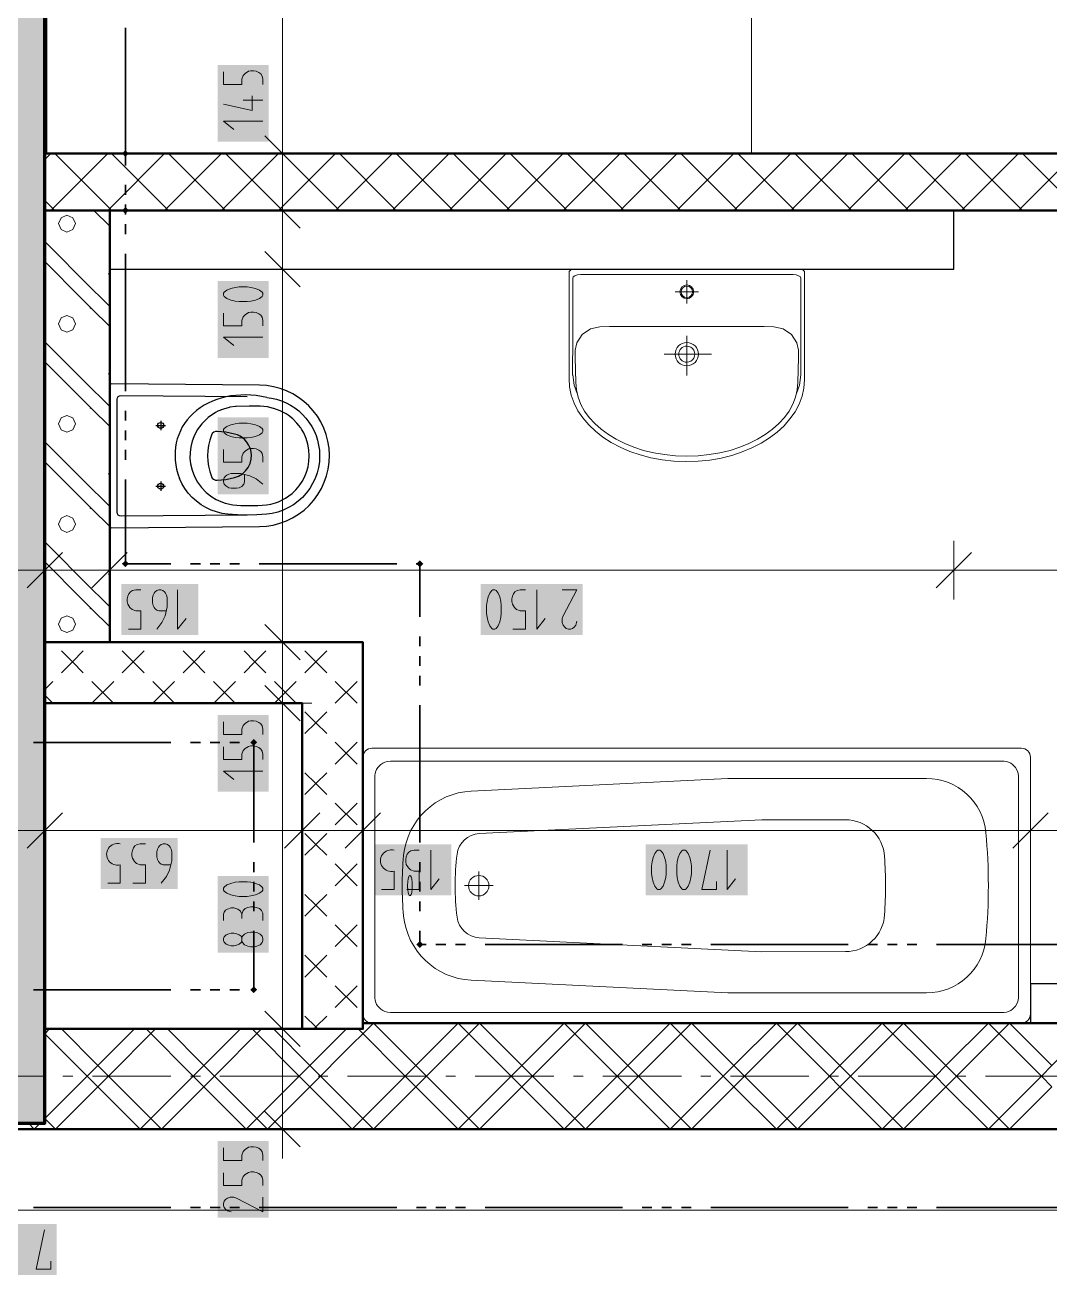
# Model space of a CAD drawing. Header units: millimetres. Extents: x 0 to 594, y 0 to 420.
# Drawn here: x 351.37 to 378.13, y 239.89 to 272.53 of the extents above; entities that cross this region are included whole.
import ezdxf

# ---------------------------------------------------------------- set-up
doc = ezdxf.new("R2010")
doc.units = ezdxf.units.MM
doc.header["$LTSCALE"] = 8
for name, color, linetype in [('PDF_Instalacni prizdivka do 1m', 7, 'Continuous'), ('PDF_Instalacni prizdivky', 7, 'Continuous'), ('PDF_Koty delkove', 7, 'Continuous'), ('PDF_Kuchyne', 7, 'Continuous'), ('PDF_Osy hlavni', 7, 'Continuous'), ('PDF_Pozarni useky', 7, 'Continuous'), ('PDF_Pricky CP', 7, 'Continuous'), ('PDF_Pricky zdene', 7, 'Continuous'), ('PDF_Sanita', 7, 'Continuous'), ('PDF_Steny akusticke', 7, 'Continuous'), ('PDF_Steny obvodove nosne', 7, 'Continuous')]:
    doc.layers.add(name, color=color, linetype=linetype)

msp = doc.modelspace()

# ---------------------------------------------------------------- linework, layer by layer
at = {"layer": 'PDF_Instalacni prizdivka do 1m', "lineweight": 25}
for points in [[(375.616, 267.685), (353.579, 267.684), (353.579, 266.147), (375.616, 266.147)], [(377.615, 246.467), (386.942, 246.467), (386.942, 247.492), (377.615, 247.492)]]:
    msp.add_lwpolyline(points, close=True, dxfattribs=at)
at = {"layer": 'PDF_Instalacni prizdivky', "lineweight": 50}
msp.add_lwpolyline([(351.887, 267.684), (351.887, 256.41), (353.579, 256.41), (353.579, 267.684), (351.939, 267.684)], close=True, dxfattribs=at)
at = {"layer": 'PDF_Instalacni prizdivky', "lineweight": 9}
for points in [[(353.579, 267.269), (353.163, 267.684)], [(352.464, 267.558), (352.309, 267.494), (352.244, 267.339), (352.309, 267.183), (352.464, 267.119), (352.619, 267.183), (352.683, 267.339)], [(352.683, 267.339), (352.619, 267.494), (352.464, 267.558)], [(353.579, 265.178), (353.379, 265.378), (353.117, 265.64), (351.887, 266.87)], [(352.856, 265.378), (351.887, 266.347)], [(353.579, 266.098), (353.551, 266.032), (353.579, 265.966)], [(353.117, 265.117), (352.856, 265.378)], [(353.579, 264.656), (353.117, 265.117)], [(353.579, 262.565), (353.379, 262.765), (353.117, 263.026), (351.887, 264.256)], [(352.856, 262.765), (351.887, 263.733)], [(353.579, 263.484), (353.551, 263.418), (353.579, 263.352)], [(353.117, 262.503), (352.856, 262.765)], [(353.579, 262.042), (353.117, 262.503)], [(353.579, 259.951), (353.379, 260.151), (353.117, 260.412), (351.887, 261.642)], [(352.856, 260.151), (351.887, 261.119)], [(353.579, 260.87), (353.551, 260.804), (353.579, 260.738)], [(353.117, 259.889), (352.856, 260.151)], [(353.579, 259.428), (353.117, 259.889)], [(353.579, 257.337), (353.379, 257.537), (353.117, 257.798), (351.887, 259.028)], [(352.856, 257.537), (351.887, 258.506)], [(353.579, 258.257), (353.551, 258.191), (353.579, 258.124)], [(353.117, 257.276), (352.856, 257.537)], [(353.579, 256.814), (353.117, 257.276)], [(351.892, 256.41), (351.887, 256.415)]]:
    msp.add_lwpolyline(points, dxfattribs=at)
for points in [[(352.464, 264.944), (352.309, 264.88), (352.244, 264.725), (352.309, 264.57), (352.464, 264.505), (352.619, 264.57), (352.683, 264.725), (352.619, 264.88)], [(352.464, 262.331), (352.309, 262.266), (352.244, 262.111), (352.309, 261.956), (352.464, 261.892), (352.619, 261.956), (352.683, 262.111), (352.619, 262.266)], [(352.464, 259.717), (352.309, 259.653), (352.244, 259.497), (352.309, 259.342), (352.464, 259.278), (352.619, 259.342), (352.683, 259.497), (352.619, 259.653)], [(352.464, 257.103), (352.309, 257.039), (352.244, 256.884), (352.309, 256.728), (352.464, 256.664), (352.619, 256.728), (352.683, 256.884), (352.619, 257.039)]]:
    msp.add_lwpolyline(points, close=True, dxfattribs=at)
at = {"layer": 'PDF_Instalacni prizdivky', "lineweight": 9, "transparency": 33554559}
for points in [[(353.078, 265.112), (353.055, 265.135), (353.101, 265.135), (353.078, 265.158)], [(353.078, 262.498), (353.055, 262.521), (353.101, 262.521), (353.078, 262.545)], [(353.078, 259.885), (353.055, 259.908), (353.101, 259.908), (353.078, 259.931)], [(353.078, 257.271), (353.055, 257.294), (353.101, 257.294), (353.078, 257.317)]]:
    msp.add_solid(points, dxfattribs=at)
at = {"layer": 'PDF_Koty delkove', "lineweight": 18}
for points in [[(358.088, 243.7), (358.088, 246.313), (358.088, 254.821), (358.088, 256.41), (358.088, 266.147), (358.088, 267.685), (358.088, 269.171), (358.088, 330.055), (358.088, 333.95)], [(356.551, 271.303), (356.551, 270.974), (357.029, 270.974), (357.029, 271.111), (357.063, 271.206), (357.115, 271.261), (357.2, 271.316), (357.267, 271.33), (357.336, 271.33), (357.405, 271.316), (357.472, 271.289), (357.524, 271.248), (357.558, 271.193), (357.576, 271.111)], [(357.576, 271.111), (357.576, 270.974)], [(357.302, 270.673), (357.302, 270.289), (356.551, 270.454)], [(357.576, 270.563), (357.063, 270.563)], [(357.576, 270.016), (356.551, 270.016), (356.824, 269.797)], [(358.55, 268.71), (357.627, 269.632)], [(358.857, 269.171), (358.088, 269.171), (357.32, 269.171)], [(358.55, 267.223), (357.627, 268.146)], [(358.857, 267.685), (358.088, 267.685), (357.32, 267.685)], [(358.55, 265.686), (357.627, 266.608)], [(358.857, 266.147), (358.088, 266.147), (357.32, 266.147)], [(356.551, 265.002), (356.551, 264.673), (357.029, 264.673), (357.029, 264.811), (357.063, 264.906), (357.115, 264.961), (357.2, 265.015)], [(357.2, 265.015), (357.267, 265.029), (357.336, 265.029), (357.405, 265.015), (357.472, 264.988), (357.524, 264.947), (357.558, 264.893), (357.576, 264.811), (357.576, 264.673)], [(357.576, 264.372), (356.551, 264.372), (356.824, 264.154)], [(356.551, 261.443), (356.551, 261.115), (357.029, 261.115), (357.029, 261.252), (357.063, 261.347), (357.115, 261.402), (357.2, 261.456), (357.267, 261.47), (357.336, 261.47), (357.405, 261.456), (357.472, 261.429), (357.524, 261.388), (357.558, 261.334), (357.576, 261.252), (357.576, 261.115)], [(357.576, 260.54), (357.405, 260.677), (357.234, 260.759), (356.995, 260.813), (356.755, 260.813), (356.687, 260.799), (356.636, 260.772), (356.602, 260.745), (356.567, 260.704), (356.551, 260.649), (356.551, 260.595), (356.567, 260.54), (356.602, 260.499), (356.636, 260.472), (356.687, 260.444), (356.755, 260.43), (356.892, 260.43), (356.96, 260.444)], [(356.96, 260.444), (357.029, 260.472), (357.08, 260.54), (357.097, 260.595), (357.097, 260.786)], [(351.887, 259.061), (351.887, 258.293), (351.887, 257.524)], [(353.579, 259.061), (353.579, 258.293), (353.579, 257.524)], [(375.616, 259.061), (375.616, 258.293), (375.616, 257.524)], [(352.349, 258.754), (351.426, 257.831)], [(354.04, 258.754), (353.117, 257.831)], [(376.077, 258.754), (375.155, 257.831)], [(388.07, 258.293), (386.942, 258.293), (382.066, 258.293), (375.616, 258.293), (353.579, 258.293), (351.887, 258.293), (349.786, 258.293), (348.249, 258.293), (326.109, 258.293), (314.783, 258.293), (313.655, 258.293)], [(354.067, 256.755), (354.395, 256.755), (354.395, 257.233), (354.258, 257.233), (354.163, 257.268), (354.108, 257.319), (354.054, 257.404), (354.04, 257.472), (354.04, 257.54), (354.054, 257.609), (354.081, 257.677), (354.122, 257.728), (354.176, 257.763), (354.258, 257.78), (354.395, 257.78)], [(355.052, 257.233), (354.861, 257.233), (354.806, 257.25), (354.765, 257.284), (354.738, 257.319), (354.711, 257.369), (354.697, 257.438), (354.697, 257.574), (354.711, 257.643), (354.738, 257.694), (354.765, 257.728), (354.806, 257.763), (354.861, 257.78), (354.915, 257.78), (354.97, 257.763), (355.011, 257.728), (355.038, 257.694), (355.066, 257.643), (355.08, 257.574), (355.08, 257.335), (355.025, 257.096), (354.943, 256.925), (354.806, 256.755)], [(355.354, 257.78), (355.354, 256.755), (355.572, 257.028)], [(363.42, 257.369), (363.42, 257.164), (363.434, 257.063), (363.461, 256.943), (363.502, 256.84), (363.556, 256.772), (363.584, 256.755), (363.638, 256.755), (363.666, 256.772), (363.72, 256.84), (363.761, 256.943), (363.789, 257.063), (363.803, 257.164), (363.803, 257.369), (363.789, 257.472), (363.761, 257.592), (363.72, 257.694), (363.666, 257.763), (363.638, 257.78), (363.584, 257.78)], [(363.584, 257.78), (363.556, 257.763), (363.502, 257.694), (363.461, 257.592), (363.434, 257.472), (363.42, 257.369)], [(364.104, 256.755), (364.432, 256.755), (364.432, 257.233), (364.295, 257.233), (364.2, 257.268), (364.145, 257.319), (364.091, 257.404), (364.077, 257.472), (364.077, 257.54), (364.091, 257.609), (364.118, 257.677), (364.159, 257.728), (364.213, 257.763), (364.295, 257.78), (364.432, 257.78)], [(364.734, 257.78), (364.734, 256.755), (364.952, 257.028)], [(365.391, 257.78), (365.774, 257.78), (365.418, 257.096), (365.391, 257.028), (365.391, 256.925), (365.418, 256.858), (365.459, 256.806), (365.5, 256.772), (365.555, 256.755), (365.609, 256.755), (365.664, 256.772), (365.705, 256.806), (365.747, 256.858), (365.774, 256.959)], [(358.55, 255.948), (357.627, 256.871)], [(358.857, 256.41), (358.088, 256.41), (357.32, 256.41)], [(358.55, 254.36), (357.627, 255.282)], [(358.857, 254.821), (358.088, 254.821), (357.32, 254.821)], [(356.551, 254.333), (356.551, 254.004), (357.029, 254.004), (357.029, 254.141), (357.063, 254.237), (357.115, 254.292), (357.2, 254.346), (357.267, 254.36), (357.336, 254.36), (357.405, 254.346), (357.472, 254.319), (357.524, 254.278), (357.558, 254.224), (357.576, 254.141), (357.576, 254.004)], [(356.551, 253.676), (356.551, 253.347), (357.029, 253.347), (357.029, 253.484), (357.063, 253.58), (357.115, 253.635), (357.2, 253.689), (357.267, 253.703), (357.336, 253.703), (357.405, 253.689), (357.472, 253.662), (357.524, 253.621), (357.558, 253.567), (357.576, 253.484), (357.576, 253.347)], [(357.576, 253.046), (356.551, 253.046), (356.824, 252.827)], [(352.349, 251.955), (351.426, 251.032)], [(351.887, 252.262), (351.887, 251.494), (351.887, 250.725)], [(359.062, 251.955), (358.14, 251.032)], [(358.601, 252.262), (358.601, 251.494), (358.601, 250.725)], [(360.651, 251.955), (359.729, 251.032)], [(360.19, 252.262), (360.19, 251.494), (360.19, 250.725)], [(378.076, 251.955), (377.153, 251.032)], [(377.615, 252.262), (377.615, 251.494), (377.615, 250.725)], [(386.942, 251.494), (382.215, 251.494), (377.615, 251.494), (377.04, 251.494), (360.19, 251.494), (358.601, 251.494), (351.887, 251.494), (349.837, 251.494), (343.124, 251.494), (341.535, 251.494), (324.11, 251.494), (314.783, 251.494)], [(354.184, 250.122), (354.513, 250.122), (354.513, 250.6), (354.375, 250.6), (354.28, 250.634), (354.225, 250.686), (354.171, 250.771), (354.157, 250.838), (354.157, 250.907), (354.171, 250.976), (354.198, 251.043), (354.239, 251.095), (354.293, 251.13), (354.375, 251.147), (354.513, 251.147)], [(355.17, 250.6), (354.978, 250.6), (354.923, 250.617), (354.882, 250.651), (354.855, 250.686), (354.828, 250.736), (354.814, 250.805), (354.814, 250.941), (354.828, 251.01), (354.855, 251.061), (354.882, 251.095), (354.923, 251.13), (354.978, 251.147), (355.033, 251.147), (355.088, 251.13), (355.129, 251.095), (355.156, 251.061), (355.184, 251.01), (355.198, 250.941), (355.198, 250.702), (355.143, 250.463), (355.06, 250.292), (354.923, 250.122)], [(361.335, 249.956), (361.663, 249.956), (361.663, 250.434), (361.526, 250.434), (361.431, 250.469), (361.376, 250.52), (361.322, 250.605), (361.308, 250.673), (361.308, 250.741), (361.322, 250.81), (361.349, 250.878), (361.39, 250.929), (361.444, 250.964), (361.526, 250.981), (361.663, 250.981)], [(361.965, 250.981), (361.965, 249.956), (362.183, 250.229)], [(368.382, 250.57), (368.382, 250.365), (368.396, 250.264), (368.423, 250.144), (368.464, 250.041), (368.518, 249.973), (368.546, 249.956), (368.6, 249.956), (368.628, 249.973), (368.682, 250.041), (368.723, 250.144), (368.751, 250.264), (368.765, 250.365), (368.765, 250.57), (368.751, 250.673), (368.723, 250.793), (368.682, 250.895), (368.628, 250.964), (368.6, 250.981), (368.546, 250.981), (368.518, 250.964), (368.464, 250.895), (368.423, 250.793), (368.396, 250.673), (368.382, 250.57)], [(369.422, 250.16), (369.422, 249.956), (369.039, 249.956), (369.257, 250.981)], [(369.696, 250.981), (369.696, 249.956), (369.914, 250.229)], [(357.165, 250.156), (356.96, 250.156), (356.858, 250.142), (356.738, 250.115), (356.636, 250.074), (356.567, 250.02), (356.551, 249.992), (356.551, 249.938), (356.567, 249.91), (356.636, 249.856), (356.738, 249.814), (356.858, 249.787), (356.96, 249.773), (357.165, 249.773), (357.267, 249.787), (357.387, 249.814), (357.49, 249.856), (357.558, 249.91), (357.576, 249.938), (357.576, 249.992), (357.558, 250.02), (357.49, 250.074)], [(357.49, 250.074), (357.387, 250.115), (357.267, 250.142), (357.165, 250.156)], [(356.551, 249.143), (356.551, 249.308), (356.567, 249.363), (356.602, 249.417), (356.653, 249.445), (356.755, 249.472), (356.824, 249.472), (356.926, 249.445), (356.995, 249.39), (357.029, 249.308), (357.029, 249.198)], [(357.576, 249.143), (357.576, 249.335), (357.541, 249.403), (357.49, 249.458), (357.405, 249.485), (357.336, 249.499), (357.267, 249.499), (357.182, 249.485), (357.115, 249.458), (357.063, 249.403), (357.029, 249.308)], [(356.551, 248.678), (356.567, 248.719), (356.619, 248.774), (356.687, 248.801), (356.755, 248.815), (356.824, 248.815), (356.892, 248.801), (356.96, 248.774), (357.011, 248.733), (357.029, 248.706)], [(357.029, 248.596), (357.011, 248.569), (356.96, 248.527), (356.892, 248.5), (356.824, 248.486), (356.755, 248.486), (356.687, 248.5), (356.619, 248.527), (356.567, 248.582), (356.551, 248.624), (356.551, 248.678)], [(358.55, 245.852), (357.627, 246.775)], [(358.857, 246.313), (358.088, 246.313), (357.32, 246.313)], [(358.55, 243.239), (357.627, 244.161)], [(358.857, 243.7), (358.088, 243.7), (357.32, 243.7)], [(358.088, 243.7), (358.088, 242.931)], [(356.551, 243.212), (356.551, 242.883), (357.029, 242.883), (357.029, 243.02), (357.063, 243.116), (357.115, 243.171), (357.2, 243.225), (357.267, 243.239), (357.336, 243.239), (357.405, 243.225), (357.472, 243.198), (357.524, 243.157), (357.558, 243.102), (357.576, 243.02), (357.576, 242.883)], [(356.551, 242.555), (356.551, 242.226), (357.029, 242.226), (357.029, 242.363), (357.063, 242.459), (357.115, 242.514), (357.2, 242.568), (357.267, 242.582), (357.336, 242.582)], [(357.336, 242.582), (357.405, 242.568), (357.472, 242.541), (357.524, 242.5), (357.558, 242.445), (357.576, 242.363), (357.576, 242.226)], [(357.576, 241.925), (357.576, 241.541), (356.892, 241.898), (356.824, 241.925), (356.721, 241.925), (356.653, 241.898), (356.602, 241.857), (356.567, 241.815), (356.551, 241.76), (356.551, 241.706), (356.567, 241.651), (356.602, 241.61), (356.653, 241.569), (356.755, 241.541)], [(544.944, 241.581), (527.533, 241.581), (514.611, 241.581), (510.402, 241.581), (501.792, 241.581), (487.237, 241.581), (481.087, 241.581), (476.182, 241.581), (471.637, 241.581), (470.838, 241.581), (469.351, 241.581), (434.86, 241.581), (428.813, 241.581), (416.513, 241.581), (405.084, 241.581), (397.192, 241.581), (389.71, 241.581), (312.015, 241.581), (304.533, 241.581), (297.307, 241.581), (294.693, 241.581), (286.493, 241.581), (285.314, 241.581)], [(352.04, 240.248), (352.04, 240.044), (351.656, 240.044), (351.875, 241.069)]]:
    msp.add_lwpolyline(points, dxfattribs=at)
for points in [[(357.165, 265.686), (356.96, 265.686), (356.858, 265.672), (356.738, 265.645), (356.636, 265.604), (356.567, 265.55), (356.551, 265.522), (356.551, 265.468), (356.567, 265.44), (356.636, 265.385), (356.738, 265.344), (356.858, 265.316), (356.96, 265.303), (357.165, 265.303), (357.267, 265.316), (357.387, 265.344), (357.49, 265.385), (357.558, 265.44), (357.576, 265.468), (357.576, 265.522), (357.558, 265.55), (357.49, 265.604), (357.387, 265.645), (357.267, 265.672)], [(357.165, 262.127), (356.96, 262.127), (356.858, 262.113), (356.738, 262.086), (356.636, 262.045), (356.567, 261.991), (356.551, 261.963), (356.551, 261.909), (356.567, 261.881), (356.636, 261.827), (356.738, 261.786), (356.858, 261.758), (356.96, 261.744), (357.165, 261.744), (357.267, 261.758), (357.387, 261.786), (357.49, 261.827), (357.558, 261.881), (357.576, 261.909), (357.576, 261.963), (357.558, 261.991), (357.49, 262.045), (357.387, 262.086), (357.267, 262.113)], [(367.725, 250.57), (367.725, 250.365), (367.739, 250.264), (367.766, 250.144), (367.807, 250.041), (367.861, 249.973), (367.889, 249.956), (367.943, 249.956), (367.971, 249.973), (368.025, 250.041), (368.066, 250.144), (368.094, 250.264), (368.108, 250.365), (368.108, 250.57), (368.094, 250.673), (368.066, 250.793), (368.025, 250.895), (367.971, 250.964), (367.943, 250.981), (367.889, 250.981), (367.861, 250.964), (367.807, 250.895), (367.766, 250.793), (367.739, 250.673)], [(357.336, 248.842), (357.267, 248.842), (357.182, 248.828), (357.097, 248.788), (357.046, 248.733), (357.029, 248.706), (357.029, 248.596), (357.046, 248.569), (357.097, 248.514), (357.182, 248.472), (357.267, 248.458), (357.336, 248.458), (357.421, 248.472), (357.507, 248.514), (357.558, 248.569), (357.576, 248.624), (357.576, 248.678), (357.558, 248.733), (357.507, 248.788), (357.421, 248.828)]]:
    msp.add_lwpolyline(points, close=True, dxfattribs=at)
for points in [[(353.527, 250.122), (353.856, 250.122), (353.856, 250.6, -1.306831), (353.856, 251.147)], [(360.678, 249.956), (361.006, 249.956), (361.006, 250.434, -1.306859), (361.006, 250.981)]]:
    msp.add_lwpolyline(points, format="xyb", dxfattribs=at)
at = {"layer": 'PDF_Koty delkove', "color": 7, "lineweight": 18, "true_color": 0xffffff, "transparency": 33554559}
for points in [[(357.73, 269.478), (357.73, 271.483), (356.397, 269.478), (356.397, 271.483)], [(357.73, 263.835), (357.73, 265.84), (356.397, 263.835), (356.397, 265.84)], [(357.73, 260.276), (357.73, 262.281), (356.397, 260.276), (356.397, 262.281)], [(355.891, 257.934), (353.886, 257.934), (355.891, 256.601), (353.886, 256.601)], [(365.928, 257.934), (363.266, 257.934), (365.928, 256.601), (363.266, 256.601)], [(357.73, 252.509), (357.73, 254.513), (356.397, 252.509), (356.397, 254.513)], [(355.351, 251.301), (353.347, 251.301), (355.351, 249.968), (353.347, 249.968)], [(362.502, 251.135), (360.497, 251.135), (362.502, 249.802), (360.497, 249.802)], [(370.233, 251.135), (367.571, 251.135), (370.233, 249.802), (367.571, 249.802)], [(357.73, 248.305), (357.73, 250.31), (356.397, 248.305), (356.397, 250.31)], [(357.73, 241.387), (357.73, 243.392), (356.397, 241.387), (356.397, 243.392)], [(352.193, 241.223), (349.531, 241.223), (352.193, 239.89), (349.531, 239.89)]]:
    msp.add_solid(points, dxfattribs=at)
at = {"layer": 'PDF_Kuchyne', "lineweight": 13}
msp.add_lwpolyline([(351.939, 293.771), (364.239, 293.771), (364.239, 287.621), (358.089, 287.621), (358.089, 275.321), (370.337, 275.321), (370.337, 269.171), (351.939, 269.171), (351.939, 275.321)], dxfattribs=at)
at = {"layer": 'PDF_Osy hlavni', "lineweight": 18}
for points in [[(351.847, 245.083), (349.797, 245.083)], [(352.616, 245.083), (352.36, 245.083)], [(355.178, 245.083), (353.128, 245.083)], [(355.947, 245.083), (355.691, 245.083)], [(358.509, 245.083), (356.459, 245.083)], [(359.278, 245.083), (359.022, 245.083)], [(361.841, 245.083), (359.791, 245.083)], [(362.609, 245.083), (362.353, 245.083)], [(365.172, 245.083), (363.122, 245.083)], [(365.941, 245.083), (365.684, 245.083)], [(368.503, 245.083), (366.453, 245.083)], [(369.272, 245.083), (369.016, 245.083)], [(371.834, 245.083), (369.784, 245.083)], [(372.603, 245.083), (372.347, 245.083)], [(375.166, 245.083), (373.116, 245.083)], [(375.934, 245.083), (375.678, 245.083)], [(378.497, 245.083), (376.447, 245.083)]]:
    msp.add_lwpolyline(points, dxfattribs=at)
at = {"layer": 'PDF_Pozarni useky', "lineweight": 35}
for points in [[(353.989, 269.171), (353.989, 272.448)], [(353.989, 268.861), (353.989, 269.171)], [(353.989, 268.092), (353.989, 268.348)], [(353.989, 267.684), (353.989, 267.836)], [(353.989, 267.58), (353.989, 267.684)], [(353.989, 267.067), (353.989, 267.323)], [(353.989, 262.967), (353.989, 266.555)], [(353.989, 262.198), (353.989, 262.455)], [(353.989, 261.686), (353.989, 261.942)], [(353.989, 261.173), (353.989, 261.43)], [(353.989, 258.46), (353.989, 260.661)], [(355.178, 258.46), (353.989, 258.46)], [(355.947, 258.46), (355.691, 258.46)], [(356.459, 258.46), (356.203, 258.46)], [(356.972, 258.46), (356.716, 258.46)], [(361.072, 258.46), (357.484, 258.46)], [(361.676, 258.46), (361.584, 258.46)], [(361.676, 257.073), (361.676, 258.46)], [(361.676, 256.305), (361.676, 256.561)], [(361.676, 255.792), (361.676, 256.048)], [(361.676, 255.28), (361.676, 255.536)], [(361.676, 251.18), (361.676, 254.767)], [(355.178, 253.796), (351.591, 253.796)], [(355.947, 253.796), (355.691, 253.796)], [(356.459, 253.796), (356.203, 253.796)], [(356.972, 253.796), (356.716, 253.796)], [(357.34, 251.18), (357.34, 253.796)], [(357.34, 250.411), (357.34, 250.667)], [(361.676, 250.411), (361.676, 250.667)], [(357.34, 249.899), (357.34, 250.155)], [(361.676, 249.899), (361.676, 250.155)], [(357.34, 249.386), (357.34, 249.642)], [(361.676, 249.386), (361.676, 249.642)], [(357.34, 247.338), (357.34, 248.874)], [(361.841, 248.517), (361.676, 248.517), (361.676, 248.874)], [(362.353, 248.517), (362.097, 248.517)], [(362.866, 248.517), (362.609, 248.517)], [(366.966, 248.517), (363.378, 248.517)], [(367.734, 248.517), (367.478, 248.517)], [(368.247, 248.517), (367.991, 248.517)], [(368.759, 248.517), (368.503, 248.517)], [(372.859, 248.517), (369.272, 248.517)], [(373.628, 248.517), (373.372, 248.517)], [(374.141, 248.517), (373.884, 248.517)], [(374.653, 248.517), (374.397, 248.517)], [(378.753, 248.517), (375.166, 248.517)], [(355.178, 247.338), (351.591, 247.338)], [(355.947, 247.338), (355.691, 247.338)], [(356.459, 247.338), (356.203, 247.338)], [(356.972, 247.338), (356.716, 247.338)], [(355.178, 241.65), (351.591, 241.65)], [(355.947, 241.65), (355.691, 241.65)], [(356.46, 241.65), (356.203, 241.65)], [(356.972, 241.65), (356.716, 241.65)], [(361.072, 241.65), (357.485, 241.65)], [(361.841, 241.65), (361.585, 241.65)], [(362.353, 241.65), (362.097, 241.65)], [(362.866, 241.65), (362.61, 241.65)], [(366.966, 241.65), (363.378, 241.65)], [(367.735, 241.65), (367.478, 241.65)], [(368.247, 241.65), (367.991, 241.65)], [(368.759, 241.65), (368.503, 241.65)], [(372.859, 241.65), (369.272, 241.65)], [(373.628, 241.65), (373.372, 241.65)], [(374.141, 241.65), (373.884, 241.65)], [(374.653, 241.65), (374.397, 241.65)], [(378.753, 241.65), (375.166, 241.65)]]:
    msp.add_lwpolyline(points, dxfattribs=at)
at = {"layer": 'PDF_Pozarni useky', "lineweight": 35, "transparency": 33554559}
for points in [[(353.989, 269.081), (353.899, 269.171), (354.078, 269.171), (353.989, 269.26)], [(353.989, 269.081), (353.899, 269.171), (354.078, 269.171), (353.989, 269.26)], [(353.989, 267.595), (353.899, 267.684), (354.078, 267.684), (353.989, 267.774)], [(353.989, 267.595), (353.899, 267.684), (354.078, 267.684), (353.989, 267.774)], [(353.989, 258.37), (353.899, 258.46), (354.078, 258.46), (353.989, 258.549)], [(354.078, 258.46), (353.989, 258.37), (353.989, 258.549), (353.899, 258.46)], [(361.766, 258.46), (361.676, 258.37), (361.676, 258.549), (361.586, 258.46)], [(361.676, 258.37), (361.586, 258.46), (361.766, 258.46), (361.676, 258.549)], [(357.34, 253.706), (357.251, 253.796), (357.43, 253.796), (357.34, 253.886)], [(357.43, 253.796), (357.34, 253.706), (357.34, 253.886), (357.251, 253.796)], [(361.676, 248.428), (361.586, 248.517), (361.766, 248.517), (361.676, 248.607)], [(361.766, 248.517), (361.676, 248.428), (361.676, 248.607), (361.586, 248.517)], [(357.43, 247.338), (357.34, 247.249), (357.34, 247.428), (357.251, 247.338)], [(357.34, 247.249), (357.251, 247.338), (357.43, 247.338), (357.34, 247.428)]]:
    msp.add_solid(points, dxfattribs=at)
at = {"layer": 'PDF_Pricky CP', "lineweight": 50}
msp.add_lwpolyline([(358.601, 256.41), (353.579, 256.41), (351.887, 256.41), (351.887, 254.821), (358.601, 254.821), (358.601, 246.313), (359.626, 246.313), (360.19, 246.313), (360.19, 246.467), (360.19, 256.41)], close=True, dxfattribs=at)
at = {"layer": 'PDF_Pricky CP', "lineweight": 9}
for points in [[(352.095, 256.407), (352.092, 256.41)], [(353.117, 256.41), (353.115, 256.407)], [(353.684, 256.407), (353.681, 256.41)], [(354.706, 256.41), (354.704, 256.407)], [(355.272, 256.407), (355.27, 256.41)], [(356.295, 256.41), (356.292, 256.407)], [(356.861, 256.407), (356.859, 256.41)], [(357.884, 256.41), (357.881, 256.407)], [(358.45, 256.407), (358.447, 256.41)], [(359.472, 256.41), (359.47, 256.407)], [(360.039, 256.407), (360.036, 256.41)], [(352.889, 255.613), (352.605, 255.897), (352.32, 256.182)], [(352.32, 255.613), (352.605, 255.897), (352.889, 256.182)], [(354.478, 255.613), (354.194, 255.897), (353.909, 256.182)], [(353.909, 255.613), (354.194, 255.897), (354.478, 256.182)], [(356.067, 255.613), (355.782, 255.897), (355.498, 256.182)], [(355.498, 255.613), (355.782, 255.897), (356.067, 256.182)], [(357.655, 255.613), (357.371, 255.897), (357.087, 256.182)], [(357.087, 255.613), (357.371, 255.897), (357.655, 256.182)], [(359.244, 255.613), (358.96, 255.897), (358.675, 256.182)], [(358.675, 255.613), (358.96, 255.897), (359.244, 256.182)], [(352.095, 255.387), (351.887, 255.18)], [(353.681, 254.821), (353.115, 255.387)], [(353.684, 255.387), (353.117, 254.821)], [(355.27, 254.821), (354.704, 255.387)], [(355.272, 255.387), (354.706, 254.821)], [(356.859, 254.821), (356.292, 255.387)], [(356.861, 255.387), (356.295, 254.821)], [(358.447, 254.821), (357.881, 255.387)], [(358.45, 255.387), (357.884, 254.821)], [(360.039, 254.818), (359.47, 255.387)], [(360.039, 255.387), (359.47, 254.818)], [(352.092, 254.821), (351.887, 255.026)], [(359.244, 254.024), (358.96, 254.308), (358.675, 254.593)], [(358.675, 254.024), (358.96, 254.308), (359.244, 254.593)], [(360.039, 253.23), (359.47, 253.798)], [(360.039, 253.798), (359.47, 253.23)], [(359.244, 252.435), (358.96, 252.72), (358.675, 253.004)], [(358.675, 252.435), (358.96, 252.72), (359.244, 253.004)], [(360.039, 251.641), (359.47, 252.21)], [(360.039, 252.21), (359.47, 251.641)], [(359.244, 250.847), (358.96, 251.131), (358.675, 251.415)], [(358.675, 250.847), (358.96, 251.131), (359.244, 251.415)], [(360.039, 250.052), (359.47, 250.621)], [(360.039, 250.621), (359.47, 250.052)], [(359.244, 249.258), (358.96, 249.542), (358.675, 249.827)], [(358.675, 249.258), (358.96, 249.542), (359.244, 249.827)], [(360.039, 248.463), (359.47, 249.032)], [(360.039, 249.032), (359.47, 248.463)], [(359.244, 247.669), (358.96, 247.953), (358.675, 248.238)], [(358.675, 247.669), (358.96, 247.953), (359.244, 248.238)], [(360.039, 246.875), (359.47, 247.443)], [(360.039, 247.443), (359.47, 246.875)], [(359.011, 246.313), (358.96, 246.365), (358.675, 246.649)], [(358.909, 246.313), (358.96, 246.365), (359.244, 246.649)]]:
    msp.add_lwpolyline(points, dxfattribs=at)
at = {"layer": 'PDF_Pricky zdene', "lineweight": 9}
for points in [[(352.041, 269.171), (351.888, 269.017)], [(353.527, 269.171), (352.092, 267.736), (352.041, 267.685)], [(353.63, 267.685), (353.579, 267.736), (352.144, 269.171)], [(355.014, 269.171), (353.579, 267.736), (353.527, 267.685)], [(355.116, 267.685), (355.065, 267.736), (353.63, 269.171)], [(356.5, 269.171), (355.065, 267.736), (355.014, 267.685)], [(356.602, 267.685), (356.551, 267.736), (355.116, 269.171)], [(357.986, 269.171), (356.551, 267.736), (356.5, 267.685)], [(358.089, 267.685), (358.037, 267.736), (356.602, 269.171)], [(359.472, 269.171), (358.037, 267.736), (357.986, 267.685)], [(359.575, 267.685), (359.524, 267.736), (358.089, 269.171)], [(360.959, 269.171), (359.524, 267.736), (359.472, 267.685)], [(361.061, 267.685), (361.01, 267.736), (359.575, 269.171)], [(362.445, 269.171), (361.01, 267.736), (360.959, 267.685)], [(362.547, 267.685), (362.496, 267.736), (361.061, 269.171)], [(363.931, 269.171), (362.496, 267.736), (362.445, 267.685)], [(364.033, 267.685), (363.982, 267.736), (362.547, 269.171)], [(365.417, 269.171), (363.982, 267.736), (363.931, 267.685)], [(365.52, 267.685), (365.468, 267.736), (364.033, 269.171)], [(366.903, 269.171), (365.468, 267.736), (365.417, 267.685)], [(367.006, 267.685), (366.955, 267.736), (365.52, 269.171)], [(368.39, 269.171), (366.955, 267.736), (366.903, 267.685)], [(368.492, 267.685), (368.441, 267.736), (367.006, 269.171)], [(369.876, 269.171), (368.441, 267.736), (368.39, 267.685)], [(369.978, 267.685), (369.927, 267.736), (368.492, 269.171)], [(371.362, 269.171), (369.927, 267.736), (369.876, 267.685)], [(371.465, 267.685), (371.413, 267.736), (369.978, 269.171)], [(372.848, 269.171), (371.413, 267.736), (371.362, 267.685)], [(372.951, 267.685), (372.9, 267.736), (371.465, 269.171)], [(374.335, 269.171), (372.9, 267.736), (372.848, 267.685)], [(374.437, 267.685), (374.386, 267.736), (372.951, 269.171)], [(375.821, 269.171), (374.386, 267.736), (374.335, 267.685)], [(375.923, 267.685), (375.872, 267.736), (374.437, 269.171)], [(377.307, 269.171), (375.872, 267.736), (375.821, 267.685)], [(377.41, 267.685), (377.358, 267.736), (375.923, 269.171)], [(378.793, 269.171), (377.358, 267.736), (377.307, 267.685)], [(378.896, 267.685), (378.845, 267.736), (377.41, 269.171)], [(352.144, 267.685), (352.092, 267.736), (351.888, 267.941)]]:
    msp.add_lwpolyline(points, dxfattribs=at)
at = {"layer": 'PDF_Pricky zdene', "lineweight": 50}
msp.add_lwpolyline([(386.583, 269.171), (351.939, 269.171), (351.888, 269.171), (351.888, 267.685), (351.939, 267.685), (386.942, 267.685), (388.07, 267.685), (388.07, 267.89), (388.07, 269.171)], dxfattribs=at)
at = {"layer": 'PDF_Sanita', "lineweight": 13}
for points in [[(365.571, 263.296), (365.571, 266.053, -0.414092), (365.662, 266.147), (365.665, 266.147), (365.685, 266.147), (371.607, 266.147), (371.627, 266.147), (371.63, 266.147), (371.627, 266.147), (371.607, 266.147)], [(371.627, 266.147, -0.414219), (371.721, 266.053), (371.721, 263.285, -0.003389), (371.721, 263.266)], [(362.649, 249.234, 0.364842), (363.229, 248.695), (370.601, 248.331), (372.786, 248.332, 0.395984), (373.809, 249.294, 0.031026), (373.809, 250.815, 0.395984), (372.786, 251.777), (370.601, 251.778), (363.229, 251.414, 0.364827), (362.649, 250.875)]]:
    msp.add_lwpolyline(points, format="xyb", dxfattribs=at)
for points in [[(371.421, 266.012), (365.871, 266.012)], [(365.666, 265.904), (365.666, 264.398)], [(368.646, 265.865), (368.646, 265.254)], [(371.626, 265.904), (371.626, 263.393), (371.585, 263.124), (371.506, 262.904)], [(368.341, 265.56), (368.951, 265.56)], [(365.663, 263.386), (365.666, 264.398)], [(371.543, 263.194), (371.564, 263.841), (371.56, 264.039), (371.521, 264.228), (371.377, 264.443), (371.159, 264.59), (370.916, 264.647), (370.662, 264.654), (366.63, 264.654), (366.376, 264.647), (366.133, 264.59), (365.915, 264.443), (365.771, 264.228), (365.731, 264.039), (365.727, 263.841), (365.749, 263.193)], [(368.646, 264.408), (368.646, 263.378)], [(368.054, 263.932), (369.289, 263.932)], [(365.666, 263.393), (365.707, 263.124), (365.786, 262.904)], [(360.497, 250.024), (360.499, 252.928), (360.508, 252.986), (360.525, 253.042), (360.548, 253.091), (360.577, 253.137), (360.611, 253.177), (360.658, 253.219), (360.707, 253.251), (360.76, 253.276), (360.797, 253.289), (360.836, 253.298), (360.913, 253.304), (368.902, 253.304)], [(368.902, 253.304), (376.934, 253.302), (376.992, 253.293), (377.044, 253.277), (377.102, 253.249), (377.147, 253.219), (377.193, 253.178), (377.228, 253.136), (377.262, 253.081), (377.287, 253.021), (377.299, 252.976), (377.306, 252.929), (377.307, 250.024), (377.306, 247.119), (377.299, 247.072), (377.287, 247.027), (377.262, 246.967), (377.228, 246.911), (377.193, 246.87), (377.147, 246.828), (377.102, 246.799), (377.044, 246.771), (376.992, 246.755), (376.934, 246.746), (368.902, 246.744), (360.913, 246.744), (360.836, 246.75), (360.797, 246.759), (360.76, 246.772), (360.707, 246.796), (360.658, 246.829), (360.611, 246.87), (360.577, 246.911), (360.548, 246.956), (360.525, 247.006), (360.508, 247.062), (360.499, 247.12), (360.497, 250.024)], [(361.368, 250.209), (361.372, 250.233), (361.379, 250.26), (361.389, 250.288), (361.402, 250.312), (361.418, 250.321), (361.434, 250.312), (361.448, 250.288), (361.457, 250.26), (361.464, 250.233), (361.468, 250.209), (361.471, 250.189), (361.473, 250.172), (361.475, 250.158), (361.476, 250.146), (361.477, 250.135), (361.477, 250.126), (361.479, 250.099), (361.479, 250.07), (361.479, 250.03), (361.477, 249.983), (361.477, 249.974), (361.476, 249.964), (361.475, 249.952), (361.473, 249.937), (361.471, 249.92), (361.468, 249.9), (361.464, 249.877), (361.457, 249.849), (361.448, 249.821), (361.434, 249.798), (361.418, 249.788), (361.402, 249.798), (361.389, 249.821), (361.379, 249.849), (361.372, 249.877), (361.368, 249.9), (361.365, 249.92), (361.363, 249.937), (361.361, 249.952), (361.36, 249.964), (361.359, 249.974), (361.359, 249.983), (361.358, 249.991), (361.357, 250.016), (361.357, 250.043), (361.357, 250.083)], [(363.214, 250.428), (363.214, 249.682)], [(361.357, 250.083), (361.359, 250.135), (361.36, 250.146), (361.361, 250.158), (361.363, 250.172), (361.365, 250.189), (361.368, 250.209)], [(363.587, 250.055), (362.84, 250.055)]]:
    msp.add_lwpolyline(points, dxfattribs=at)
for points in [[(368.646, 265.738, 0.999933), (368.646, 265.381, 0.414219), (368.824, 265.56, 0.414219)], [(368.646, 265.71, 0.999919), (368.646, 265.409, 0.999969)], [(368.646, 264.237, 0.999985), (368.646, 263.626, 0.414217), (368.951, 263.932, 0.414246)], [(368.646, 263.72, 1.000064), (368.646, 264.143, 0.999998)], [(377.38, 253.642), (377.379, 253.642), (360.426, 253.642, 0.414216), (360.19, 253.406), (360.19, 246.703, 0.414233), (360.426, 246.467), (377.379, 246.467, 0.414212), (377.615, 246.703), (377.615, 253.406, 0.414196)], [(363.018, 252.523, 0.372021), (361.253, 250.84, 0.048486), (361.253, 249.269, 0.372021), (363.018, 247.587), (369.713, 247.256), (374.904, 247.256, 0.38797), (376.455, 248.674, 0.045237), (376.455, 251.436, 0.387971), (374.904, 252.853), (369.713, 252.853)], [(363.214, 249.788, 0.414192), (363.48, 250.055, 0.414208), (363.214, 250.321, 0.414208), (362.947, 250.055, 0.414192)]]:
    msp.add_lwpolyline(points, format="xyb", close=True, dxfattribs=at)
at = {"layer": 'PDF_Sanita', "lineweight": 25}
msp.add_lwpolyline([(357.489, 263.122), (353.631, 263.157), (353.63, 263.157), (353.594, 263.142), (353.579, 263.105), (353.578, 259.451), (353.578, 259.451), (353.593, 259.415), (353.629, 259.4), (357.488, 259.432), (357.669, 259.442), (357.848, 259.47), (358.023, 259.516), (358.192, 259.578), (358.355, 259.656), (358.51, 259.751), (358.654, 259.86), (358.788, 259.983), (358.909, 260.119), (359.015, 260.265), (359.107, 260.422), (359.183, 260.586), (359.243, 260.756), (359.285, 260.932), (359.31, 261.111), (359.317, 261.292, 0.409113)], format="xyb", close=True, dxfattribs=at)
for points in [[(357.17, 259.729), (353.876, 259.702), (353.837, 259.709), (353.803, 259.731), (353.781, 259.764), (353.773, 259.803), (353.773, 259.804), (353.774, 262.752), (353.774, 262.753), (353.782, 262.792), (353.804, 262.825), (353.838, 262.847), (353.877, 262.855), (357.172, 262.825)], [(357.678, 262.801), (357.808, 262.782), (357.936, 262.753), (358.062, 262.713), (358.183, 262.662), (358.3, 262.6), (358.411, 262.529), (358.515, 262.448), (358.613, 262.359), (358.702, 262.262), (358.782, 262.157), (358.854, 262.046), (358.915, 261.929), (358.966, 261.808), (359.006, 261.682), (359.035, 261.554), (359.054, 261.423), (359.061, 261.273), (359.053, 261.123), (359.031, 260.974), (358.994, 260.829), (358.943, 260.688), (358.878, 260.552), (358.801, 260.423), (358.711, 260.303), (358.609, 260.191), (358.497, 260.09), (358.376, 260.001), (358.248, 259.924), (358.112, 259.86), (357.971, 259.81), (357.825, 259.774), (357.678, 259.753), (357.423, 259.735), (357.17, 259.729), (356.917, 259.735), (356.663, 259.754), (356.516, 259.775), (356.37, 259.811), (356.229, 259.861), (356.093, 259.925), (355.964, 260.002), (355.843, 260.092), (355.732, 260.192), (355.631, 260.304), (355.541, 260.425), (355.463, 260.554), (355.398, 260.689)], [(358.557, 262.017), (358.519, 262.069), (358.467, 262.131), (358.358, 262.241), (358.237, 262.337), (358.187, 262.37), (358.031, 262.454), (357.865, 262.515), (357.859, 262.517), (357.697, 262.552), (357.507, 262.57), (357.507, 262.57), (357.488, 262.571), (357.221, 262.578), (356.878, 262.566), (356.866, 262.565), (356.715, 262.544), (356.702, 262.541), (356.549, 262.499), (356.402, 262.439), (356.338, 262.406), (356.148, 262.277), (355.984, 262.116), (355.866, 261.954), (355.774, 261.774), (355.732, 261.659), (355.696, 261.513), (355.678, 261.365), (355.676, 261.215), (355.692, 261.065), (355.731, 260.899), (355.792, 260.738), (355.874, 260.588), (355.975, 260.449), (356.102, 260.317), (356.246, 260.205), (356.246, 260.205), (356.36, 260.137), (356.48, 260.081), (356.598, 260.039), (356.793, 259.997), (357.001, 259.981), (357.001, 259.981), (357.232, 259.976), (357.445, 259.98), (357.674, 259.997), (357.79, 260.019), (357.904, 260.051), (357.904, 260.051), (357.985, 260.08), (357.985, 260.08), (358.171, 260.174), (358.34, 260.297), (358.438, 260.39), (358.525, 260.492), (358.601, 260.603), (358.665, 260.721), (358.719, 260.854), (358.758, 260.992), (358.782, 261.133), (358.79, 261.276), (358.781, 261.432), (358.753, 261.584), (358.707, 261.733), (358.644, 261.875), (358.644, 261.875), (358.587, 261.973), (358.566, 262.005), (358.557, 262.017)], [(356.502, 262.482), (356.48, 262.474)], [(353.579, 262.047), (353.579, 262.073)], [(354.788, 262.072), (355.034, 262.072)], [(354.911, 262.195), (354.911, 261.949)], [(356.143, 261.415), (356.136, 261.277), (356.142, 261.14), (356.161, 261.004), (356.191, 260.87), (356.234, 260.739), (356.257, 260.697), (356.293, 260.664), (356.338, 260.644), (356.386, 260.639), (356.613, 260.663), (356.838, 260.708), (356.837, 260.708), (356.945, 260.747), (357.043, 260.806), (357.129, 260.883), (357.197, 260.976), (357.246, 261.08), (357.274, 261.192), (357.28, 261.307), (357.263, 261.421), (357.238, 261.496), (357.204, 261.567), (357.16, 261.633), (357.108, 261.692), (357.049, 261.744), (356.983, 261.788), (356.912, 261.822), (356.837, 261.846), (356.838, 261.846), (356.614, 261.892), (356.386, 261.915), (356.338, 261.91), (356.294, 261.891), (356.258, 261.858), (356.234, 261.816)], [(356.234, 261.816), (356.192, 261.685), (356.161, 261.551), (356.143, 261.415)], [(353.578, 260.484), (353.578, 260.51)], [(354.788, 260.484), (355.034, 260.483)], [(354.911, 260.606), (354.911, 260.36)]]:
    msp.add_lwpolyline(points, dxfattribs=at)
for centre in [(354.911, 262.072), (354.911, 260.483)]:
    msp.add_circle(centre, 0.0769, dxfattribs=at)
at = {"layer": 'PDF_Sanita', "lineweight": 9}
msp.add_arc((369.332, 250.055), 6.734, 173.0014, 186.9986, dxfattribs=at)
at = {"layer": 'PDF_Sanita', "lineweight": 25}
msp.add_ellipse((357.467, 260.981), major_axis=(-2.051, 0.932), ratio=0.799458, start_param=4.963725, end_param=6.955251, dxfattribs=at)
at = {"layer": 'PDF_Sanita', "lineweight": 13}
for points in [[(365.571, 266.053), (365.571, 266.053), (365.571, 266.053), (365.571, 266.053)], [(365.871, 266.012), (365.758, 266.012), (365.666, 265.964), (365.666, 265.904)], [(371.626, 265.904), (371.626, 265.964), (371.534, 266.012), (371.421, 266.012)], [(371.627, 266.147), (371.627, 266.147), (371.627, 266.147), (371.627, 266.147)], [(368.646, 264.143), (368.646, 264.143), (368.646, 264.143), (368.646, 264.143)], [(368.646, 263.72), (368.646, 263.72), (368.646, 263.72), (368.646, 263.72)], [(365.571, 263.296), (365.559, 262.105), (366.926, 261.133), (368.624, 261.125)], [(365.749, 263.193), (365.749, 262.13), (367.046, 261.269), (368.646, 261.269)], [(368.624, 261.125), (370.322, 261.116), (371.709, 262.075), (371.721, 263.266)], [(368.646, 261.269), (370.246, 261.269), (371.543, 262.131), (371.543, 263.194)]]:
    msp.add_open_spline(points, degree=3, dxfattribs=at)
at = {"layer": 'PDF_Steny akusticke', "lineweight": 9}
for points in [[(359.626, 245.627), (360.467, 246.467)], [(363.234, 243.7), (361.85, 245.083), (361.574, 245.36), (360.467, 246.467)], [(361.574, 245.36), (362.681, 246.467)], [(361.574, 244.807), (361.85, 245.083), (363.234, 246.467)], [(364.064, 245.083), (362.681, 246.467)], [(366.832, 245.083), (365.448, 246.467), (364.341, 245.36), (363.234, 246.467)], [(364.341, 244.807), (364.618, 245.083), (366.001, 246.467)], [(370.983, 243.7), (369.876, 244.807), (368.769, 243.7), (367.385, 245.083), (367.108, 245.36), (366.001, 246.467)], [(370.153, 245.083), (369.876, 245.36), (368.769, 246.467), (367.385, 245.083), (367.108, 244.807)], [(367.108, 245.36), (368.215, 246.467)], [(369.876, 245.36), (369.599, 245.083), (368.215, 246.467)], [(370.983, 243.7), (372.367, 245.083), (372.643, 245.36), (371.536, 246.467), (370.153, 245.083), (369.876, 244.807)], [(369.876, 245.36), (370.983, 246.467)], [(372.643, 244.807), (372.367, 245.083), (370.983, 246.467)], [(372.92, 245.083), (372.643, 245.36), (373.75, 246.467)], [(372.643, 244.807), (372.92, 245.083), (374.304, 246.467)], [(376.518, 243.7), (375.411, 244.807), (375.134, 245.083), (373.75, 246.467)], [(373.75, 243.7), (375.134, 245.083), (375.411, 245.36), (376.518, 246.467)], [(377.071, 243.7), (375.688, 245.083), (375.411, 245.36), (374.304, 246.467)], [(374.304, 243.7), (375.411, 244.807), (375.688, 245.083), (377.071, 246.467)], [(379.285, 246.467), (378.178, 245.36), (377.902, 245.083), (376.518, 246.467)], [(378.178, 245.36), (377.071, 246.467)], [(351.887, 246.19), (352.01, 246.313)], [(352.994, 245.083), (351.887, 246.19)], [(354.378, 243.7), (355.762, 245.083), (356.039, 244.807), (354.932, 243.7), (353.548, 245.083), (353.271, 245.36), (352.318, 246.313)], [(353.271, 245.36), (354.224, 246.313)], [(353.271, 244.807), (353.548, 245.083), (354.778, 246.313)], [(355.762, 245.083), (354.532, 246.313)], [(357.545, 246.313), (356.315, 245.083), (356.039, 245.36), (355.085, 246.313)], [(356.039, 245.36), (356.992, 246.313)], [(358.529, 245.083), (357.299, 246.313)], [(359.626, 245.627), (359.083, 245.083), (358.806, 245.36), (357.853, 246.313)], [(358.529, 245.083), (358.806, 245.36), (359.626, 246.18)], [(359.626, 246.18), (359.759, 246.313)], [(361.574, 244.807), (361.297, 245.083), (360.067, 246.313)], [(352.994, 245.083), (353.271, 245.36)], [(355.762, 245.083), (356.039, 245.36)], [(359.913, 243.7), (361.297, 245.083), (361.574, 245.36)], [(364.064, 245.083), (364.341, 245.36)], [(366.001, 243.7), (364.618, 245.083), (364.341, 245.36)], [(366.832, 245.083), (367.108, 245.36)], [(351.887, 243.977), (352.994, 245.083), (353.271, 244.807), (352.164, 243.7), (351.887, 243.976)], [(354.378, 243.7), (353.271, 244.807)], [(356.039, 244.807), (356.315, 245.083)], [(357.146, 243.7), (356.039, 244.807)], [(357.699, 243.7), (356.315, 245.083)], [(357.699, 243.7), (358.806, 244.807), (358.529, 245.083), (357.146, 243.7)], [(358.806, 244.807), (359.083, 245.083)], [(359.913, 243.7), (359.626, 243.987), (358.806, 244.807)], [(360.467, 243.7), (359.626, 244.54), (359.083, 245.083)], [(362.681, 243.7), (361.574, 244.807), (360.467, 243.7)], [(364.341, 244.807), (364.064, 245.083), (362.681, 243.7)], [(367.108, 244.807), (366.832, 245.083), (365.448, 243.7), (364.341, 244.807), (363.234, 243.7)], [(368.215, 243.7), (367.108, 244.807), (366.001, 243.7)], [(369.876, 244.807), (369.599, 245.083), (368.215, 243.7)], [(373.75, 243.7), (372.643, 244.807), (371.536, 243.7), (370.153, 245.083)], [(374.304, 243.7), (372.92, 245.083)], [(377.071, 243.7), (378.178, 244.807), (377.902, 245.083), (376.518, 243.7)], [(351.611, 243.7), (351.457, 243.853)], [(351.611, 243.7), (351.764, 243.853)]]:
    msp.add_lwpolyline(points, dxfattribs=at)
at = {"layer": 'PDF_Steny akusticke', "lineweight": 50}
for points in [[(386.942, 246.467), (360.19, 246.467), (360.19, 246.313), (359.626, 246.313)], [(359.626, 246.313), (358.601, 246.313), (351.887, 246.313), (351.887, 243.853), (349.837, 243.853), (349.837, 246.313), (341.535, 246.313)], [(341.535, 243.7), (359.626, 243.7)], [(359.626, 243.7), (387.096, 243.7)]]:
    msp.add_lwpolyline(points, dxfattribs=at)
at = {"layer": 'PDF_Steny obvodove nosne', "lineweight": 70}
msp.add_lwpolyline([(349.837, 332.464), (349.837, 330.055), (349.837, 256.41), (349.837, 246.313), (349.837, 243.853), (351.887, 243.853), (351.887, 246.313), (351.887, 256.41), (351.887, 330.055), (351.887, 332.464)], close=True, dxfattribs=at)
at = {"layer": 'PDF_Steny obvodove nosne', "color": 9, "lineweight": 9, "true_color": 0xc0c0c0, "transparency": 33554559}
msp.add_solid([(349.837, 332.464), (349.837, 243.853), (351.887, 332.464), (351.887, 243.853)], dxfattribs=at)

doc.saveas('drawing.dxf')
